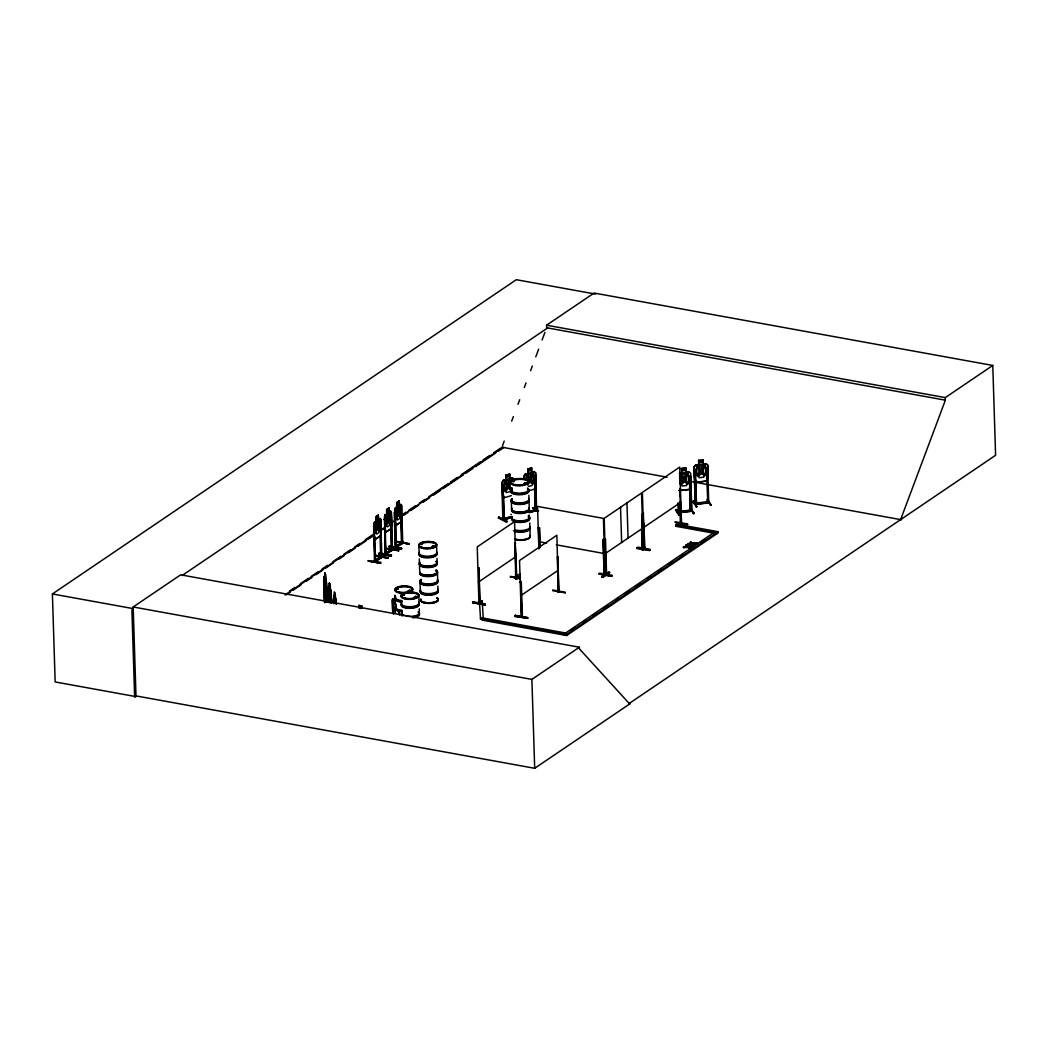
<?xml version="1.0" encoding="UTF-8"?>
<svg xmlns="http://www.w3.org/2000/svg" width="1048" height="1048" viewBox="0 0 1048 1048"><rect width="100%" height="100%" fill="white"/><g stroke="black" fill="none" stroke-linecap="round" stroke-linejoin="round"><path stroke-width="1.5" d="M326.635 597.268L326.74 593.587M324.801 593.43C329.059 609.189 326.95 572.85 324.042 577.147M606.596 574.5L605.495 539.301L603.203 539.406L604.159 574.815L602.967 539.576L604.329 539.602L605.534 574.854L604.146 573.295M334.797 603.242L334.129 597.216L334.941 602.6L335.465 600.006L335.242 602.744M326.387 589.277L326.098 591.91L324.841 586.055L324.775 572.824L324.788 577.369L324.264 576.256M331.076 599.613L330.788 602.246L329.531 596.391L329.321 583.173L329.478 587.705L328.941 586.422L330.932 590.417M479.643 603.543L478.962 567.937L479.368 603.622C478.635 602.233 480.01 601.29 479.604 602.259M521.97 615.359L521.21 615.766M558.44 591.871L557.89 592.277L559.187 591.897L557.536 556.645L557.89 592.277L558.676 590.509M642.136 548.759L643.328 548.301L643.354 549.715L642.607 550.121L641.769 514.358M680.427 502.948L681.082 524.092L680.335 524.066L681.148 523.555M381 531.035L380.568 535.869L380.843 519.389L379.861 518.393L380.778 519.507M391.022 528.664L391.677 523.83L391.153 528.69L385.625 532.319L391.153 528.69M395.201 521.524L394.847 509.996L395.489 508.07L400.768 504.494L401.581 505.411L401.371 521.773L395.974 525.428L394.991 521.577L395.974 525.428M373.966 524.079L374.974 561.911L381.944 557.261L374.424 561.859L374.071 526.201L375.656 561.558L374.988 561.964L373.822 524.052L374.503 522.009M391.808 523.843L391.31 512.197L392.476 550.161C391.205 549.82 381.996 556.54 386.149 553.082M391.245 549.204L392.45 548.759L391.808 550.567L391.323 514.896M472.609 602.626L484.975 604.958L485.329 603.962L472.923 601.749L472.569 602.744L484.975 604.879M527.655 618.32L515.197 615.425L527.629 617.586L527.655 618.32L514.869 616.342L527.603 618.176M527.576 617.678L515.184 615.464M599.129 573.976L611.495 576.308L611.862 575.313L599.443 573.112L599.102 574.094L611.521 576.19L611.849 575.326M637.629 547.803L636.961 548.445L636.935 547.711L650.087 550.095L650.061 549.362L637.656 547.148L637.695 547.881M650.035 549.938L636.988 547.737M380.476 563.3L368.123 560.981L380.856 563.038L380.843 562.304L368.451 560.654M378.721 553.855L391.101 556.016L391.441 555.126L379.062 552.899L378.721 553.855L391.074 556.134L391.415 555.139M379.035 553.541L391.454 555.859M389.253 546.021L401.633 548.222L389.28 545.982L388.926 546.977L401.305 549.1L389.214 546.676L401.659 548.956L401.646 548.222M324.408 576.243L324.828 602.128M329.386 601.735L328.941 586.422M328.889 587.47L329.085 586.408M333.683 596.168L334.05 595.107L335.897 599.102M333.84 596.155L334.063 595.264M502.817 518.537L504.402 518.341L503.433 518.681M504.232 519.716L504.402 518.341M536.746 510.599L529.397 512.616M534.663 488.892L535.803 484.346M528.755 490.7L534.847 489.049L535.934 484.333L535.659 472.753L534.166 471.548L531.69 472.255L531.637 467.971L527.72 468.993L527.982 473.434L525.231 474.063L524.066 475.949L524.249 478.897M507.009 521.236L498.887 517.188L507.009 521.236L506.381 522.153L498.376 517.961M498.887 517.725L507.022 521.97M689.558 489.377L690.907 484.962M691.091 485.028L689.676 489.508L678.999 490.687M708.016 476.644L706.64 481.006L696.226 482.211L694.732 478.176M706.784 481.189L708.173 476.657L707.845 465.076L706.155 463.675L703.234 464.015L703.09 459.692L698.558 460.203L698.728 464.591L695.61 464.893L694.248 466.661L694.575 478.216L696.147 482.421L706.758 481.137M396.655 588.871L398.109 588.976M397.795 588.269L397.153 588.465M398.135 588.688L396.773 589.015L397.533 588.714M397.703 588.937L397.074 588.897M404.24 594.806L402.995 595.199L403.899 594.386M421.06 544.109C422.187 543.938 420.353 545.314 421.938 544.2M408.248 591.098L409.362 590.587M409.27 590.469L410.567 590.6L409.834 590.771M414.353 597.229L415.493 596.456M432.143 546.742L432.903 546.06M433.073 546.008L432.614 546.912M416.646 596.823L415.231 596.757M433.531 547.03L434.344 546.611L432.798 546.899M433.754 546.205L434.789 546.519L433.754 547.017M512.446 481.517L513.979 481.386L512.485 481.294M513.376 481.019L513.599 480.953M513.206 481.53L512.695 481.464M513.952 481.464L513.192 481.281M525.14 482.905L524.052 483.534M524.707 483.757L525.127 483.154M525.585 482.892L526.332 483.167L525.035 483.036M525.847 483.167L525.808 483.901M526.279 483.128L525.611 483.94L524.105 483.521M374.044 524.079L374.686 522.153L379.966 518.577M399.105 505.503L400.664 504.298L401.646 505.306L402.746 543.178L395.777 547.816L396.458 547.462L395.306 512.197L395.699 547.868L394.624 509.97L395.306 507.926M502.503 445.675L504.219 441.077M511.673 421.178L513.402 416.58M517.987 404.332L519.703 399.733M524.301 387.485L526.017 382.9M530.602 370.651L532.332 366.053M535.764 356.87L538.633 349.207M542.078 340.024L544.947 332.36M900.625 519.611L945.375 400.179L945.296 397.611L992.77 365.451L995.6 455.277L628.721 703.798L629.651 703.968L579.426 648.869L579.374 647.219L180.675 574.815L133.188 606.975L136.004 696.632L55.164 681.947L52.4 593.954L516.31 279.698L595.565 294.095M676.235 509.538L679.641 514.463L678.894 515.275L675.606 510.206L676.34 509.459L679.549 514.529L678.894 515.275M696.776 506.878L693.449 501.141L696.776 506.878L692.702 501.966L693.449 501.141M696.003 506.957L696.671 506.708M696.75 506.145L693.357 501.219M395.62 607.683L394.48 610.512L395.45 610.997M527.419 483.587L529.135 479.526C524.039 475.373 528.009 472.307 529.869 478.333C531.048 471.783 535.777 471.639 530.72 479.106C536.104 483.521 531.899 486.547 529.987 480.246L527.734 485.211M511.948 487.621L510.14 491.63L506.564 492.639L504.533 489.704L504.271 481.621L506.145 479.643L506.014 475.307M334.587 596.378L334.443 603.452M506.014 479.539L503.315 480.22L502.136 482.119L503.472 519.965L502.948 518.511M503.459 480.39L502.359 482.172L502.726 493.713L504.009 497.577M524.367 478.897L524.197 475.975L525.323 474.102M485.25 604.67L472.91 602.325L485.355 604.696M515.197 615.425L514.869 616.368M678.37 512.773L691.876 511.188L678.095 512.59C676.536 510.952 680.794 510.442 679.536 512.642M695.06 504.284L708.867 502.699M695.702 480.128L696.462 504.376L695.466 469.098L694.104 469.072L695.178 504.468L708.985 502.87L708.946 501.586L707.714 501.756C708.081 505.267 706.103 500.093 708.828 501.416M395.109 599.495L394.965 595.159L395.07 599.718L393.118 598.631L392.293 599.757L392.804 613.525M393.236 598.591L392.384 599.862L392.659 611.377M694.405 466.701L695.689 465.037M480.023 601.919L478.962 567.937M478.975 602.155L479.015 603.438L479.643 603.072M480.063 603.203L480.141 601.84M515.616 577.278L516.847 576.976L515.655 577.33M516.847 578.234L515.642 578.692L516.415 578.155M515.642 578.692L515.236 543.008L516.834 578.352L515.721 578.575M522.31 615.556L521.262 615.844M558.401 590.587L559.147 590.614L558.374 592.395L556.855 535.253L519.533 560.536L521.314 617.062M559.056 591.976L558.44 592.343L557.968 556.724M643.682 547.593L644.821 547.331L643.603 547.593L643.747 548.89L644.834 547.213L644.861 548.615L644.101 549.021L642.398 492.39L679.733 467.094L681.567 523.751L680.453 524.039M643.38 548.353L642.568 548.838M642.254 549.925L643.42 549.637L641.52 493.045L604.198 518.341L605.901 574.972L606.137 573.61M643.577 522.952L644.179 548.969L644.926 548.536L643.262 513.271L643.459 539.537M375.616 560.274L374.385 560.575L375.551 560.261M374.49 561.754L375.21 560.077M380.647 556.383L381.865 555.938L381.904 557.222M381.813 556.003L380.725 556.331M385.101 553.37L386.28 553.016M392.411 550.148L385.494 554.785L386.214 553.095M395.659 546.584L396.485 546.1L396.406 547.397M402.131 543.571L402.707 541.895L402.681 543.244L401.45 543.545L400.86 521.131M605.39 573.518L606.622 573.164M432.195 546.611L433.034 546.27M433.034 546.584L434.108 546.034M397.808 588.609L396.943 588.897M408.288 590.967L409.008 590.43M410.096 590.915L408.864 590.496M409.611 590.771L408.89 591.255M410.541 590.509L409.834 590.928M524.655 483.822L526.044 482.918M414.982 596.626L414.798 597.163M417.065 597.281L415.388 597.688M679.562 474.744L681.776 473.041L681.449 468.522L685.981 467.998L686.152 472.386L689.047 471.993L690.724 473.395L691.732 511.201L690.619 476.002L689.27 475.975M678.056 511.306L678.384 512.799L677.794 502.988M679.392 511.359L677.912 511.319M696.501 503.04L695.02 503.001L696.619 503.053M696.54 504.324L696.252 502.83M691.654 509.944L690.187 509.904L691.719 509.734M498.887 517.188L498.324 518.066M528.781 515.76L528.926 515.079L528.952 515.812M535.135 509.485L536.432 509.132L536.589 510.664M536.55 509.38L535.161 510.743L536.471 510.402M514.607 543.44L515.668 543.087M539.563 527.838L538.2 527.812L539.563 527.838L540.179 547.226M519.834 578.771L510.821 576.832M516.179 577.422L516.075 578.758L516.795 578.313M521.262 581.575L520.201 581.928L521.262 581.575L522.415 616.853L521.747 617.246L522.441 616.722M605.495 539.301L604.434 539.654L604.539 542.877M643.695 513.337L642.647 513.69M679.969 488.407L680.231 496.49M565.121 592.932L565.095 592.199L552.702 589.985L552.728 590.718L565.186 592.775M687.567 524.707L687.54 523.974L675.148 521.76L675.161 522.494L687.619 524.537M603.91 573.832L604.329 573.308L604.08 574.789M605.154 573.688L605.993 573.177M601.958 576.557L608.875 571.802L609.582 572.653L602.666 577.409L601.958 576.557L602.666 577.409L609.582 572.627M680.899 522.363L680.296 522.782L681.108 522.271M602.063 577.12L609.53 572.549M601.984 577.291L609.071 572.47M644.926 548.536L643.642 548.877L643.551 542.772M641.599 529.332L642.175 550.043L643.367 549.584M650.087 550.095L649.354 550.659L649.328 549.925M136.305 695.951L134.642 697.09L131.904 609.818M945.375 400.179L546.663 327.775L546.584 325.208L594.072 293.034L992.77 365.451M182.077 575.549L547.606 327.945M375.931 516.625L378.367 515.092L378.433 519.611L379.625 520.28L379.874 528.362L378.839 532.607L376.704 534.061L375.446 531.375L376.075 516.651L376.153 521.039L374.542 522.14M388.887 508.11L386.751 509.564L386.882 513.887L385.782 516.114L386.031 524.197L387.288 526.882L389.437 525.428L390.472 521.184L390.223 513.101L389.031 512.446L388.965 507.913L386.529 509.446L386.751 513.861L385.14 514.961M395.345 508.044L397.009 506.878L396.747 502.529L399.17 500.996L399.17 505.306M376.153 516.743L378.302 515.288M396.956 502.647L399.105 501.193M379.992 518.419L378.302 519.598L378.158 515.262M391.441 512.21L390.59 511.241L388.9 512.42L388.834 507.887M385.284 514.974L390.563 511.398M379.664 522.415L380.725 522.074L381.118 557.746L380.738 536.393M385.769 554.222L385.088 554.589L384.668 519.022L385.703 554.693M401.463 542.654C394.886 547.475 396.223 544.672 395.227 547.763L394.245 512.538L395.306 512.197M374.503 526.279L373.442 526.633M385.101 519.101L384.04 519.454M289.536 591.072L294.947 587.404M300.357 583.736L308.479 578.247M311.191 576.413L317.95 571.828M322.011 569.077L327.421 565.409M332.832 561.754L340.941 556.252M343.652 554.418L350.412 549.833M354.473 547.082L359.883 543.427M365.294 539.759L373.416 534.257M401.816 515.013L405.877 512.262M408.589 510.428L415.349 505.856M419.41 503.106L424.82 499.438M428.881 496.686L447.81 483.862M450.522 482.028L457.282 477.443M461.343 474.692L480.285 461.867M482.984 460.033L489.757 455.448M493.805 452.697L500.577 448.125M285.069 594.91L374.346 534.428M381.118 529.843L385.166 527.092M391.939 522.52L394.637 520.686M401.41 516.101L502.857 447.378M286.248 594.858L290.309 592.107M293.008 590.273L301.117 584.784M306.527 581.116L311.937 577.461M315.998 574.71L322.758 570.125M325.456 568.291L333.565 562.802M338.976 559.134L344.386 555.479M348.447 552.728L355.207 548.143M357.905 546.322L366.014 540.82M368.726 538.986L374.123 535.332M382.245 529.83L384.944 527.995M403.873 515.184L407.934 512.433M410.633 510.599L418.741 505.097M422.803 502.359L429.562 497.774M433.623 495.023L440.383 490.451M443.081 488.617L463.36 474.875M466.072 473.054L472.831 468.469M475.53 466.635L495.809 452.893M498.521 451.072L503.918 447.404M375.04 539.497L380.503 535.764L375.171 539.524L374.188 535.672L375.171 539.524M395.843 525.402L401.305 521.668L402.013 516.939M387.891 557.601L375.485 555.322L388.245 558.034L375.512 556.056L387.917 558.139M396.314 541.96L409.048 543.951L396.314 541.96L396.288 541.226L408.694 543.506L408.668 544.213M374.503 560.549L375.564 560.195M374.856 560.68L380.66 556.75M391.258 549.571L385.022 553.423M392.437 548.877L391.756 549.283M402.642 541.96L401.41 542.261L402.236 541.764M381.092 556.829L375.223 560.444M391.69 549.65L385.821 553.265M401.895 542.733L396.026 546.349M395.777 547.344L395.24 547.724L395.319 546.401L396.445 546.06M401.397 517.502L402 543.611L401.096 507.9L401.292 514.293M397.14 546.532L402.275 543.047M398.843 550.829L386.201 548.72M478.346 582.112L515.668 556.816M520.018 576.898L517.424 578.653L515.013 578.221L514.987 577.12L520.175 573.61M514.987 577.12L517.385 577.553L519.978 575.797M713.714 533.17L675.698 526.266L675.672 525.166L677.034 524.249L718.207 531.729L718.247 532.829L566.627 635.52L481.962 620.075L481.923 618.975L483.285 618.058L565.632 633.005M520.633 595.736L557.968 570.453M605.299 553.541L642.634 528.244M643.511 527.589L680.833 502.293M675.698 526.266L677.034 524.249M683.453 546.86L687.462 546.336L687.475 547.069L683.466 547.58L683.453 546.86L687.842 546.676L689.964 548.798L687.868 547.41L683.466 547.58M687.475 547.069L685.785 545.261L688.379 546.27L692.846 546.087L692.872 546.82L689.898 546.951M687.986 543.781L691.994 543.257L692.021 543.991L688.012 544.515L687.986 543.781L692.387 543.598L694.496 545.72L690.331 542.196L692.021 543.991M689.938 548.065L688.772 546.611L690.488 548.432L690.475 547.698M688.772 546.611L692.846 546.087M694.483 544.986L693.317 543.532L697.392 543.008L697.418 543.742L694.431 543.873M564.191 633.988L714.448 532.214M570.99 630.503L575.051 627.752M583.173 622.25L585.884 620.416M592.657 615.831L596.718 613.08M603.478 608.495L607.539 605.744M615.661 600.242L618.372 598.408M625.145 593.823L629.206 591.072M635.966 586.487L640.027 583.736M648.149 578.247L650.86 576.413M657.62 571.828L661.681 569.077M668.454 564.492L672.515 561.741M680.637 556.239L683.348 554.405M691.47 548.903L694.169 547.069M700.942 542.484L705.003 539.733M481.923 618.975L566.588 634.433L718.207 531.729M133.188 606.975L531.886 679.392L579.374 647.219M135.978 695.898L534.69 768.302L629.73 703.929L628.787 703.758L629.651 703.968M516.101 576.95L514.568 521.616L477.233 546.912L478.936 603.543M642.634 548.301L642.804 549.571M642.791 550.082L641.913 519.205M606.085 574.946L606.635 573.531M524.76 482.997L524.197 483.914L526.581 483.849M403.231 594.727L403.912 594.923M410.724 591.111L409.296 591.386M415.938 596.901L415.139 597.439M381.197 557.222L381.433 555.859M362.372 606.334L358.848 605.299L359.058 608.364M681.017 524.079L679.772 488.918M504.429 519.677L502.935 484.32L501.874 484.621L502.857 519.821L504.154 519.494M535.266 509.433L535.738 510.874M536.511 509.354L536.353 510.442L529.109 512.472M526.201 483.534L524.891 483.521M421.008 543.899L421.82 544.148M410.109 591.203L409.86 590.561M416.632 597.347L415.401 597.504M506.066 479.591L505.791 475.163L509.721 474.128L509.76 478.412L512.341 477.757L503.407 480.272M505.883 475.203L509.721 474.128M527.799 469.046L531.637 467.971M525.297 474.194L534.166 471.548M503.21 484.464L501.874 484.621M534.192 475.543L535.528 475.386L536.183 510.455M528.48 486.469L532.057 485.473L533.864 481.464L533.615 473.382L531.65 472.478L531.546 467.919M511.424 495.639L503.918 497.748L502.595 493.765M537.952 511.162L532.567 507.704L538.122 511.018M532.594 508.437L538.606 510.979L532.567 507.704M511.712 516.441L504.127 518.577L511.987 516.585M529.083 511.555L535.148 509.852M529.358 511.699L535.423 509.996M502.988 519.821L511.738 517.358M512.014 517.502L503.42 519.952M385.585 554.785L384.42 516.874L385.101 514.83L385.769 554.706M415.034 596.771L416.069 596.692M504.442 519.625L504.114 518.21M695.283 502.922L695.479 504.455M695.649 464.945L706.155 463.675M679.327 473.264L689.021 472.203M679.104 490.529L689.532 489.324M710.701 505.149L707.348 499.608M707.282 500.289L708.029 500.119L711.33 505.123M696.566 503.197L707.426 502.136L696.501 502.804M690.16 508.594L694.235 513.507L693.475 513.599L690.357 508.49M693.658 513.481L690.147 507.861L694.235 513.481M516.153 578.719L515.04 543.519M325.417 574.514L326.832 601.853M324.015 577.029L325.05 602.587M325.404 574.592L325.705 578.824M323.636 579.78L324.343 580.186L323.636 579.78L324.291 600.583M326.256 579.963L327.055 602.312M326.02 584.758L326.57 602.364M328.705 587.365L329.216 602.875M331.22 602.587L330.251 589.173L330.788 590.43M328.325 590.116C329.727 589.985 327.421 598.342 328.679 601.316M331.089 592.395L330.788 590.312L331.443 603.045M324.788 593.535C324.173 580.513 323.819 595.461 326.662 597.465M335.884 603.452L335.216 593.522L335.177 597.95M330.709 595.094L330.958 603.098M333.277 598.801C334.509 598.775 332.268 600.989 333.434 603.596M336.054 601.08L335.753 598.998L336.146 603.989M525.022 483.154L525.729 483.128M433.178 546.113L434.357 546.244L433.505 546.087M409.257 590.587L409.964 590.561M409.624 591.269L410.213 590.836M415.453 596.417L416.187 596.43M415.977 597.373L415.047 597.321M708.684 501.429L708.723 502.935L707.662 465.102M707.78 503.066L706.378 467.657L707.623 467.513M691.575 509.747L691.588 510.979M690.645 511.359L690.606 510.075M679.445 511.149L679.602 512.603M690.868 541.829L692.925 543.192L697.392 543.008M688.012 544.515L692.414 544.331M694.51 544.213L696.855 544.122L696.828 543.388M689.964 547.292L692.309 547.2L692.283 546.466M482.159 600.661L479.394 600.753L480.56 619.25L480.521 618.15L483.285 618.058L483.325 619.158L482.159 600.661L482.198 601.762M403.414 594.648L404.292 594.884M510.52 576.937L520.109 578.483M396.367 541.803L409.048 543.912M525.153 483.508L524.773 483.429M433.309 547.03L432.287 546.715M409.414 591.386L408.379 591.072M415.964 596.692L416.698 596.797M415.519 597.517L414.445 597.085M649.734 550.239L637.341 548.183M636.961 548.445L649.393 550.436M611.822 575.889L599.391 573.806L611.875 576.046M519.756 578.051L510.415 576.361L510.428 577.094M546.584 325.208L945.296 397.611M501.926 447.208L667.118 477.207M689.663 481.294L901.568 519.782M675.672 525.166L716.845 532.646L716.884 533.746M399.17 500.996L399.236 505.529L400.428 506.197L400.69 514.28L399.642 518.511L397.506 519.965L396.249 517.28L396.747 502.529M390.59 511.241L391.376 512.328M538.633 541.62L546.676 543.074M556.318 544.829L604.513 553.58M384.917 528.506L385.769 532.345M402.668 541.842L401.541 542.183L401.502 543.571M368.149 560.955L380.503 563.195M52.4 593.954L133.24 608.626M511.254 514.332L510.821 514.463M707.4 500.158L710.767 505.162M358.966 605.482L362.254 606.438M690.344 511.359L689.61 487.176M410.2 590.391L410.816 591.282L408.34 590.954M511.699 479.539L509.734 478.635L509.629 474.076M393.157 598.801L395.07 599.718L393.747 600.504L394.009 608.587L395.476 612.713M392.45 602.325L393.21 602.692L393.563 613.892M535.567 472.7L536.628 510.586M513.651 478.857L512.249 477.718M690.331 542.196L691.994 543.257M685.785 545.261L687.462 546.336M693.344 544.266L695.034 545.353L695.007 544.619M512.197 477.875L513.612 479.001M434.619 546.283L433.885 547.174L432.235 546.597M392.502 548.798L391.323 549.152M398.856 613.932L399.655 614.901M694.248 466.661L695.322 504.442M707.256 499.555L710.583 505.28M681.449 468.522L686.021 468.05L686.008 472.543L688.313 473.735L688.562 481.818L686.414 485.538L682.183 486.023L679.811 482.827L679.602 476.355M679.667 515.184L676.261 510.022L679.471 515.118M335.203 593.613L334.273 591.871L334.443 596.391M335.085 594.059L334.613 593.05L335.137 595.5M324.618 572.837L325.548 574.579M324.657 573.033L325.443 575.024M329.465 583.16L330.238 584.915M329.321 583.173L330.133 585.36M325.483 576.466L324.959 574.029M329.701 585.806L330.186 586.814M325.535 578.928L326.098 580.094M325.993 588.439L324.985 578.797L326.347 601.893M395.699 605.063C391.533 591.714 398.554 608.731 395.371 609.242M386.136 548.169L398.489 550.423L398.463 551.13M384.996 528.441L385.821 532.161M329.491 602.233L329.216 598.984L329.334 602.246M702.946 459.849L703.116 464.238L705.422 465.417L705.684 473.5L703.522 477.22L699.304 477.718L696.92 474.508L696.671 466.426L698.885 464.723L698.715 460.334M693.449 512.865L693.475 513.599M692.925 543.192L692.951 543.925M689.374 476.146L690.488 511.345M688.549 543.401L688.575 544.135M688.379 546.27L688.405 547.004M687.842 546.676L687.868 547.41M686.322 544.908L686.348 545.641M684.003 546.466L684.03 547.2M679.759 501.756L680.375 524.092M679.039 502.844L679.353 512.682M626.953 502.922L628.053 538.122M620.534 507.271L621.647 542.471M605.063 539.222L605.207 544.069M605.469 552.139L606.072 571.514M604.788 550.96L605.534 574.854M605.194 574.972L603.412 518.38L537.532 506.42L538.869 548.798M566.588 634.433L566.627 635.52M564.269 633.935L564.23 635.088M539.327 528.009L539.93 547.384M538.449 527.642L539.104 548.641M534.467 475.687L535.58 510.887M534.598 488.342L535.174 510.769M527.93 469.15L528.074 473.486L526.201 475.464L526.345 480.311M528.873 495.298L528.978 499.346M529.03 500.97L529.292 508.765M529.738 522.978L529.856 527.026A8.843 3.249 -1.8 0 1 524.459 530.196A8.843 3.249 -1.8 0 1 514.817 529.777M530.17 536.445L529.908 528.651A8.856 3.262 -1.8 0 1 523.424 532.004A8.856 3.262 -1.8 0 1 513.428 530.786M531.886 679.392L534.69 768.302M520.83 581.496L521.734 617.207L520.633 582.007M517.385 577.553L517.424 578.653M511.345 501.507L511.581 509.302M503.184 492.324L504.036 519.52M436.571 545.366A8.829 3.249 -1.8 0 1 423.405 548.589A8.829 3.249 -1.8 0 1 423.274 542.956A8.829 3.249 -1.8 0 1 436.571 545.366L436.82 552.702M437.016 558.374L437.121 562.409M437.461 572.588L437.71 580.382M437.881 586.055L437.985 590.103M418.873 545.445L419.135 553.239M419.318 558.912L419.423 562.946M419.475 564.571L419.724 572.365M420.038 582.544L420.3 590.627M418.807 595.369A8.882 3.262 -1.8 0 1 405.563 598.605A8.882 3.262 -1.8 0 1 405.445 592.958A8.882 3.262 -1.8 0 1 418.807 595.395A8.882 3.262 -1.8 0 1 405.563 598.618A8.882 3.262 -1.8 0 1 405.445 592.945A8.882 3.262 -1.8 0 1 418.807 595.369L419.043 603.19M419.226 608.862L419.331 612.897M395.41 596.325L395.463 597.779A8.987 3.301 -1.8 0 0 401.856 601.657M391.336 529.214L391.991 550.488M390.655 528.035L391.284 550.488M392.948 605.417L393.21 613.408M387.839 557.562L387.865 558.296M380.634 519.481L381.878 557.34M380.11 536.825L380.699 557.667M336.185 601.067L336.29 603.976M335.478 602.613L334.639 597.832L334.784 602.679M334.089 602.417L333.814 596.037L333.919 603.556M333.5 599.26L333.605 602.456M331.22 592.382L331.574 602.534M330.382 589.251L330.264 584.836L330.225 589.264M330.736 602.639L329.675 589.133L329.937 597.216M328.548 590.574L328.902 601.775M323.858 580.238L324.553 602.639M436.872 563.208A8.856 3.262 -1.8 0 1 428.409 567.571A8.856 3.262 -1.8 0 1 419.763 563.719M436.06 561.859A8.987 3.301 -1.8 0 1 429.562 566.994A8.987 3.301 -1.8 0 1 419.619 563.156M436.191 570.597A8.829 3.249 -1.8 0 1 430.938 575.509A8.829 3.249 -1.8 0 1 419.776 572.706M436.178 570.02A8.829 3.249 -1.8 0 1 430.925 574.946A8.829 3.249 -1.8 0 1 419.75 572.143M436.23 570.256A8.882 3.262 -1.8 0 1 430.951 575.208A8.882 3.262 -1.8 0 1 419.711 572.391M436.662 552.912A8.987 3.301 -1.8 0 1 428.082 557.34A8.987 3.301 -1.8 0 1 419.318 553.436M436.806 561.584A8.843 3.249 -1.8 0 1 428.357 565.933A8.843 3.249 -1.8 0 1 419.724 562.095M436.544 553.501A8.843 3.249 -1.8 0 1 428.095 557.85A8.843 3.249 -1.8 0 1 419.475 554.012M436.047 561.361A8.987 3.301 -1.8 0 1 429.549 566.483A8.987 3.301 -1.8 0 1 419.606 562.645M436.649 552.414A8.987 3.301 -1.8 0 1 428.069 556.842A8.987 3.301 -1.8 0 1 419.305 552.938M436.518 551.864A8.856 3.262 -1.8 0 1 428.056 556.226A8.856 3.262 -1.8 0 1 419.41 552.388M437.736 590.889A8.856 3.262 -1.8 0 1 429.274 595.251A8.856 3.262 -1.8 0 1 420.628 591.399M437.841 590.312A8.987 3.301 -1.8 0 1 429.261 594.74A8.987 3.301 -1.8 0 1 420.497 590.836M437.095 598.238A8.856 3.262 -1.8 0 1 430.689 603.294A8.829 3.249 -1.8 0 1 420.929 599.548M420.89 599.508A8.856 3.262 -1.8 0 0 430.689 603.294A8.829 3.249 -1.8 0 0 437.055 598.277M437.946 598.46A8.829 3.249 -1.8 0 1 429.51 602.81A8.829 3.249 -1.8 0 1 420.903 598.971A8.829 3.249 -1.8 0 0 430.663 602.77A8.829 3.249 -1.8 0 0 437.042 597.74M436.217 571.501A8.829 3.249 -1.8 0 1 429.837 576.544A8.829 3.249 -1.8 0 1 420.078 572.771M436.243 570.95A8.882 3.262 -1.8 0 1 430.964 575.902A8.882 3.262 -1.8 0 1 419.724 573.086M437.54 580.605A8.987 3.301 -1.8 0 1 427.781 585.033A8.987 3.301 -1.8 0 1 421.073 580.291M437.671 589.264A8.843 3.249 -1.8 0 1 429.221 593.613A8.843 3.249 -1.8 0 1 420.602 589.775M437.422 581.182A8.843 3.249 -1.8 0 1 427.82 585.544A8.843 3.249 -1.8 0 1 421.204 580.88M437.828 589.814A8.987 3.301 -1.8 0 1 429.248 594.229A8.987 3.301 -1.8 0 1 420.484 590.338M437.514 580.094A8.987 3.301 -1.8 0 1 427.767 584.535A8.987 3.301 -1.8 0 1 421.047 579.793M437.383 579.544A8.856 3.262 -1.8 0 1 427.767 583.919A8.856 3.262 -1.8 0 1 421.139 579.256M418.873 603.399A8.987 3.301 -1.8 0 1 410.292 607.827A8.987 3.301 -1.8 0 1 401.528 603.923M419.004 612.071A8.843 3.249 -1.8 0 1 415.925 615.582A8.843 3.249 -1.8 0 1 406.139 616.119M404.292 615.661A8.843 3.249 -1.8 0 1 401.934 612.582M418.755 603.989A8.843 3.249 -1.8 0 1 410.305 608.338A8.843 3.249 -1.8 0 1 401.685 604.5M418.859 602.901A8.987 3.301 -1.8 0 1 410.279 607.329A8.987 3.301 -1.8 0 1 401.515 603.425M418.728 602.351A8.856 3.262 -1.8 0 1 410.253 606.713A8.856 3.262 -1.8 0 1 401.607 602.875M419.082 613.696A8.856 3.262 -1.8 0 1 412.899 617.875M402.013 615.896A8.856 3.262 -1.8 0 1 401.974 614.207M418.27 612.346A8.987 3.301 -1.8 0 1 412.925 617.351M401.869 615.346A8.987 3.301 -1.8 0 1 401.829 613.643M418.244 611.849A8.987 3.301 -1.8 0 1 412.899 616.853M402.773 615.621A8.987 3.301 -1.8 0 1 401.816 613.132M402.209 611.888A8.856 3.262 -1.8 0 1 395.581 608.94M402.157 611.364A8.987 3.301 -1.8 0 1 395.725 607.513M402.157 610.264A8.856 3.262 -1.8 0 1 395.528 607.303M401.908 602.181A8.856 3.262 -1.8 0 1 395.555 598.369M402.144 610.866A8.987 3.301 -1.8 0 1 395.712 607.015M401.843 601.159A8.987 3.301 -1.8 0 1 395.41 597.294M401.856 600.543A8.856 3.262 -1.8 0 1 395.502 596.744M528.729 500.132A8.856 3.262 -1.8 0 1 520.266 504.494A8.856 3.262 -1.8 0 1 511.621 500.643M528.834 499.555A8.987 3.301 -1.8 0 1 519.074 503.983A8.987 3.301 -1.8 0 1 512.367 499.254M528.952 508.346A8.829 3.249 -1.8 0 1 520.529 512.682A8.856 3.262 -1.8 0 1 511.882 508.883A8.829 3.249 -1.8 0 0 520.529 512.682A8.856 3.262 -1.8 0 0 528.991 508.372M528.939 507.743A8.829 3.249 -1.8 0 1 520.502 512.079A8.829 3.249 -1.8 0 1 511.896 508.254M528.991 507.926A8.882 3.262 -1.8 0 1 520.515 512.302A8.882 3.262 -1.8 0 1 511.856 508.45M528.847 490.687A8.987 3.301 -1.8 0 1 517.62 494.224A8.987 3.301 -1.8 0 1 512.066 489.534M527.616 489.075A8.987 3.301 -1.8 0 1 528.533 489.835M528.664 498.507A8.843 3.249 -1.8 0 1 520.214 502.857A8.843 3.249 -1.8 0 1 511.594 499.018M528.729 491.25A8.843 3.249 -1.8 0 1 517.673 494.735A8.843 3.249 -1.8 0 1 512.197 490.123M528.821 499.058A8.987 3.301 -1.8 0 1 519.061 503.485A8.987 3.301 -1.8 0 1 512.354 498.756M527.603 488.578A8.987 3.301 -1.8 0 1 519.926 493.765A8.987 3.301 -1.8 0 1 512.04 489.036M527.471 488.027A8.856 3.262 -1.8 0 1 519.913 493.149A8.856 3.262 -1.8 0 1 512.131 488.499M529.699 527.236A8.987 3.301 -1.8 0 1 525.598 531.087A8.987 3.301 -1.8 0 1 514.751 530.878M529.816 535.96A8.829 3.249 -1.8 0 1 525.795 539.733A8.829 3.249 -1.8 0 1 515.131 539.537M529.803 535.423A8.829 3.249 -1.8 0 1 525.782 539.196A8.829 3.249 -1.8 0 1 515.118 539M528.978 509.184A8.829 3.249 -1.8 0 1 520.555 513.52A8.829 3.249 -1.8 0 1 511.948 509.695M529.856 535.607A8.882 3.262 -1.8 0 1 525.808 539.406A8.882 3.262 -1.8 0 1 515.092 539.209M529.017 508.647A8.882 3.262 -1.8 0 1 520.529 513.009A8.882 3.262 -1.8 0 1 511.869 509.158M528.48 516.756A8.987 3.301 -1.8 0 1 521.983 521.878A8.987 3.301 -1.8 0 1 512.053 518.053M528.375 517.345A8.843 3.249 -1.8 0 1 523.122 522.284A8.843 3.249 -1.8 0 1 511.922 519.467M529.685 526.738A8.987 3.301 -1.8 0 1 525.585 530.576A8.987 3.301 -1.8 0 1 514.738 530.38M528.467 516.258A8.987 3.301 -1.8 0 1 521.97 521.38A8.987 3.301 -1.8 0 1 512.04 517.542M528.349 515.721A8.856 3.262 -1.8 0 1 523.07 520.659A8.856 3.262 -1.8 0 1 511.856 517.843M324.487 578.182L325.011 588.766L325.339 585.478C326.649 604.421 325.836 570.282 325.286 583.579L324.526 578.195M329.177 588.518L329.701 599.102L330.028 595.814C331.312 614.704 330.565 580.775 329.976 593.915L329.216 588.531M379.546 530.327L378.813 530.956L377.411 527.642L375.564 533.196L376.9 527.013C373.717 524.183 376.298 519.664 377.319 525.729L379.153 520.437L377.843 526.397L379.546 530.327M390.144 523.149L389.358 523.699L388.009 520.463L386.149 526.017L387.498 519.834C384.315 517.005 386.895 512.485 387.917 518.55L389.738 513.258L388.441 519.219L390.144 523.149M400.349 516.232L399.616 516.874L398.227 513.546L396.327 518.957L397.703 512.917C394.52 510.088 397.1 505.568 398.122 511.634L399.956 506.341L398.646 512.315L400.349 516.232M511.529 489.508L510.311 489.992L508.07 486.403C506.59 493.49 502.202 493.281 507.219 485.683C502.123 481.53 506.079 478.464 507.939 484.49C509.132 477.94 513.861 477.796 508.804 485.263L511.529 489.508M688.169 483.639L686.715 483.94L684.095 480.05C682.405 486.757 677.06 486.193 683.1 479.211C676.956 474.05 681.973 472.072 683.951 478.124C685.405 471.81 690.96 472.255 684.973 479.015L688.169 483.639M705.278 475.32L703.824 475.622L701.204 471.731C699.763 478.373 694.025 477.954 700.208 470.893C694.077 465.731 699.082 463.766 701.073 469.805C702.527 463.491 708.081 463.936 702.081 470.709L705.278 475.32M377.935 516.271L376.56 517.201L376.599 518.642L377.987 517.712L377.935 516.271M388.533 509.092L387.157 510.022L387.197 511.463L388.572 510.533L388.533 509.092M398.738 502.175L397.362 503.106L397.402 504.546L398.79 503.616L398.738 502.175M378.472 521.066L376.337 522.507L376.586 530.602L378.734 529.148L378.472 521.066M389.07 513.887L386.935 515.341L387.184 523.424L389.332 521.97L389.07 513.887M399.288 506.97L397.14 508.424L397.389 516.507L399.537 515.053L399.288 506.97M508.974 475.203L506.669 475.858L506.721 477.299L509.027 476.657L508.974 475.203M530.904 469.046L528.598 469.687L528.637 471.142L530.943 470.486L530.904 469.046M509.773 480.076L506.197 481.084L506.446 489.167L510.022 488.158L509.773 480.076M531.703 473.919L528.113 474.927L528.375 483.01L531.952 482.001L531.703 473.919M524.851 478.163L523.804 478.464L524.851 478.163M398.567 612.753L399.891 614.351L398.567 612.753M702.252 460.714L699.527 461.028L699.579 462.469L702.291 462.155L702.252 460.714M703.169 465.679L698.937 466.164L699.186 474.246L703.418 473.762L703.169 465.679M685.13 469.032L682.418 469.334L682.458 470.788L685.182 470.473L685.13 469.032M686.047 473.997L681.816 474.482L682.078 482.565L686.309 482.08L686.047 473.997M690.2 510.271L679.458 511.516L690.2 510.271M361.796 606.949L359.687 606.334L359.726 607.774L361.835 608.39L361.796 606.949M423.353 547.776A8.856 3.262 -1.8 0 0 436.584 544.541A8.856 3.262 -1.8 0 0 423.235 542.117A8.856 3.262 -1.8 0 0 423.353 547.776A8.829 3.249 -1.8 0 0 436.544 544.567A8.829 3.249 -1.8 0 0 423.248 542.157A8.829 3.249 -1.8 0 0 423.379 547.776M423.353 548.104A8.882 3.262 -1.8 0 0 436.597 544.868A8.882 3.262 -1.8 0 0 423.235 542.445A8.882 3.262 -1.8 0 0 423.353 548.104M405.576 598.264A8.829 3.249 -1.8 0 0 418.755 595.054A8.829 3.249 -1.8 0 0 405.458 592.644A8.829 3.249 -1.8 0 0 405.576 598.264M405.602 599.063A8.829 3.249 -1.8 0 0 418.781 595.854A8.829 3.249 -1.8 0 0 405.484 593.443A8.829 3.249 -1.8 0 0 405.602 599.063M399.471 592.133A8.829 3.249 -1.8 0 0 412.637 588.924A8.829 3.249 -1.8 0 0 399.354 586.513A8.829 3.249 -1.8 0 0 399.471 592.133M399.498 592.971A8.829 3.249 -1.8 0 0 412.663 589.762A8.829 3.249 -1.8 0 0 399.38 587.352A8.829 3.249 -1.8 0 0 399.498 592.971M399.458 592.487A8.882 3.262 -1.8 0 0 412.702 589.264A8.882 3.262 -1.8 0 0 399.34 586.841A8.882 3.262 -1.8 0 0 399.458 592.487M515.236 484.7A8.829 3.249 -1.8 0 0 528.402 481.491A8.829 3.249 -1.8 0 0 515.118 479.08A8.829 3.249 -1.8 0 0 515.236 484.7M515.262 485.538A8.829 3.249 -1.8 0 0 528.428 482.329A8.829 3.249 -1.8 0 0 515.144 479.919A8.829 3.249 -1.8 0 0 515.262 485.538M515.223 485.054A8.882 3.262 -1.8 0 0 528.467 481.831A8.882 3.262 -1.8 0 0 515.092 479.408A8.882 3.262 -1.8 0 0 515.223 485.054"/></g></svg>
